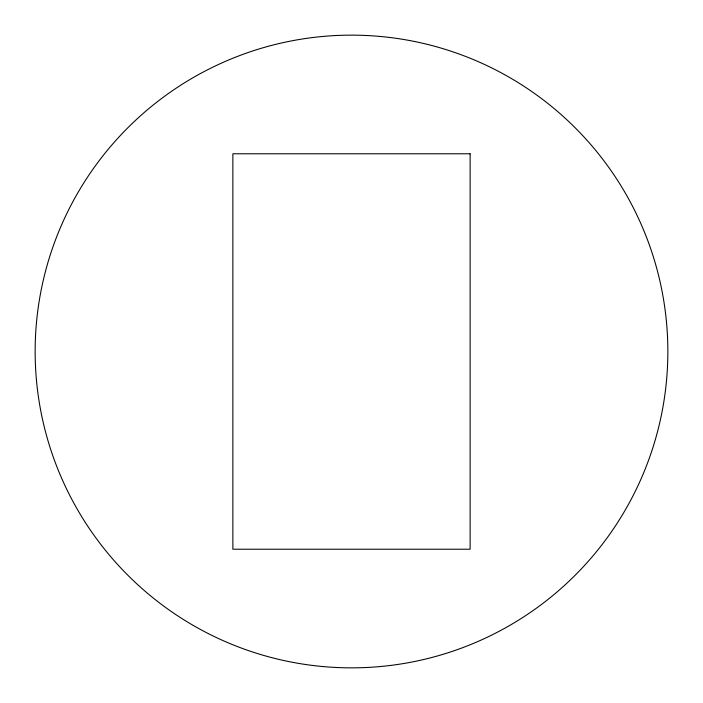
<?xml version="1.0" encoding="UTF-8"?>
<svg xmlns="http://www.w3.org/2000/svg" width="703" height="703" viewBox="0 0 703 703"><rect width="100%" height="100%" fill="white"/><g stroke="black" fill="none" stroke-linecap="round" stroke-linejoin="round"><path stroke-width="1.05" d="M470.131 153.781L232.869 153.781L232.869 549.219L470.131 549.219L470.131 153.781M193.325 625.468A316.35 316.35 0 0 0 667.85 351.5A316.35 316.35 0 0 0 193.325 77.532A316.35 316.35 0 0 0 193.325 625.468"/></g></svg>
